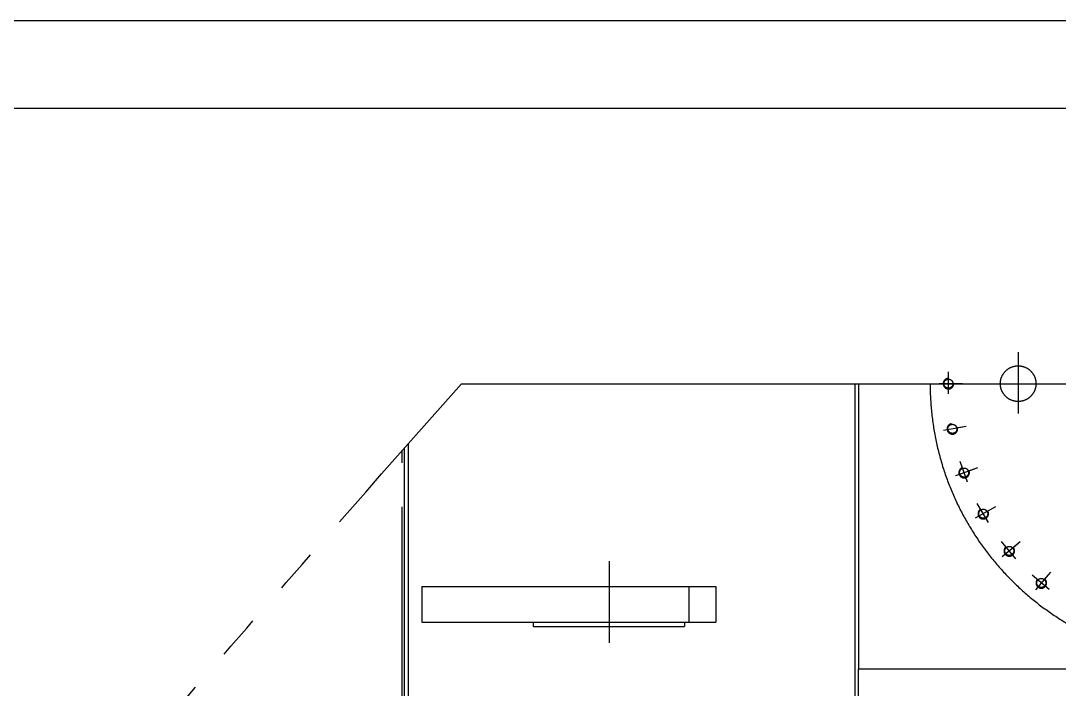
# Model space of a CAD drawing. Header units: millimetres. Extents: x 1934 to 22934, y 25951 to 41379.
# Drawn here: x 6055 to 9016, y 39473 to 41379 of the extents above; entities that cross this region are included whole.
import ezdxf

# ---------------------------------------------------------------- set-up
doc = ezdxf.new("R2010")
doc.units = ezdxf.units.MM
doc.header["$LTSCALE"] = 500
doc.linetypes.add('G', pattern=[2, 1.25, -0.25, 0.25, -0.25])
doc.linetypes.add('K', pattern=[2.5, 1.25, -0.25, 0.25, -0.25, 0.25, -0.25])
for name, color, linetype in [('01', 7, 'Continuous'), ('02', 1, 'Continuous'), ('05', 4, 'G'), ('07', 6, 'K')]:
    doc.layers.add(name, color=color, linetype=linetype)

# ---------------------------------------------------------------- blocks, each defined once
blk = doc.blocks.new('JGFD')
at = {"layer": '07', "color": 6, "linetype": 'K', "ltscale": 30}
for p, q in [((25448.4, 11607.1), (25448.4, 11432.3)), ((23860.7, 11517.4), (32815.7, 11517.4)), ((24983.2, 11517.4), (24983.2, 9294.9)), ((24993.2, 11517.4), (24993.2, 10704.4)), ((23710.2, 9294.9), (23710.2, 11347)), ((23697.6, 11332.7), (23697.6, 9320.4)), ((24281.8, 11011.2), (24281.8, 10778.3)), ((23748.2, 10939.5), (24586.2, 10939.5)), ((23748.2, 10939.5), (23748.2, 10837.5)), ((24510.2, 10837.5), (24510.2, 10939.5)), ((24586.2, 10939.5), (24586.2, 10837.5)), ((23748.2, 10837.5), (24586.2, 10837.5)), ((24065.2, 10837.5), (24065.2, 10825.5)), ((24065.2, 10825.5), (24497.2, 10825.5)), ((24497.2, 10837.5), (24497.2, 10825.5)), ((24993.2, 10704.4), (32540.2, 10704.4)), ((24993.2, 10704.4), (32540.2, 10704.4)), ((24993.2, 9294.4), (24993.2, 10704.4))]:
    blk.add_line(p, q, dxfattribs=at)
at = {"layer": '07', "color": 6, "linetype": 'K'}
for p, q in [((25249.7, 11488.1), (25249.7, 11551.6)), ((25279.8, 11517.4), (25223.5, 11517.4)), ((25289.9, 11517.4), (25259.9, 11517.4)), ((25290.6, 11393.8), (25235.1, 11384.1)), ((25300.5, 11395.6), (25271, 11390.4)), ((23710.2, 9294.9), (23710.2, 11347)), ((23691.6, 9291.4), (23691.6, 11325.9)), ((23697.6, 11332.7), (23697.6, 9291.4)), ((23697.6, 11332.7), (23697.6, 9320.4)), ((25304.4, 11236.3), (25282.7, 11295.9)), ((25322.7, 11274.1), (25269.8, 11254.8)), ((25332.2, 11277.5), (25304, 11267.3)), ((25363.6, 11121.3), (25331.9, 11176.2)), ((25383.8, 11166.7), (25357.8, 11151.7)), ((25375.1, 11161.7), (25326.3, 11133.5)), ((25441.9, 11018.4), (25401.1, 11067)), ((25446.2, 11060.1), (25403.1, 11023.9)), ((25453.9, 11066.6), (25431, 11047.3)), ((25536.9, 10930.6), (25488.3, 10971.3)), ((25533.9, 10972.4), (25497.7, 10929.3)), ((25540.4, 10980.2), (25521.1, 10957.2))]:
    blk.add_line(p, q, dxfattribs=at)
at = {"layer": '07', "color": 6, "linetype": 'K', "ltscale": 30}
blk.add_circle((25448.4, 11517.4), 50.8, dxfattribs=at)
at = {"layer": '07', "color": 6, "linetype": 'K'}
for centre in [(25249.7, 11517.4), (25260.9, 11388.6), (25294.4, 11263.8), (25349, 11146.6), (25423.1, 11040.7), (25514.5, 10949.3)]:
    blk.add_circle(centre, 12.9, dxfattribs=at)
for centre, start, end in [((25249.7, 11517.4), 89.3397, 0), ((25260.9, 11388.6), 99.3397, 10), ((25294.4, 11263.8), 109.3397, 20), ((25349, 11146.6), 119.3397, 30), ((25423.1, 11040.7), 129.3397, 40), ((25514.5, 10949.3), 139.3397, 50)]:
    blk.add_arc(centre, 15, start, end, dxfattribs=at)
at = {"layer": '07', "color": 6, "linetype": 'K', "ltscale": 30}
blk.add_arc((25991.2, 11517.8), 793.8, 180.0309, 359.9691, dxfattribs=at)
at = {"layer": '07', "color": 6, "linetype": 'K'}
blk.add_spline([(21524.5, 6814.9), (21470.5, 8225.3), (21978.5, 9295), (22270.4, 9662.3), (23136.4, 10690.9), (23860.7, 11517.4)], degree=3, dxfattribs=at)
blk = doc.blocks.new('*U1003')
at = {"layer": '01'}
blk.add_lwpolyline([(415, 292), (25, 292)], dxfattribs=at)
at = {"layer": '02'}
blk.add_lwpolyline([(420, 297), (0, 297)], dxfattribs=at)

msp = doc.modelspace()

# ---------------------------------------------------------------- block references
at = {"layer": '02', "xscale": 50, "yscale": 50, "zscale": 50}
msp.add_blockref('*U1003', (1934.276, 26528.745), dxfattribs=at)
at = {"layer": '05', "ltscale": 1.25}
msp.add_blockref('JGFD', (-16549.335, 28826.778), dxfattribs=at)

doc.saveas('drawing.dxf')
